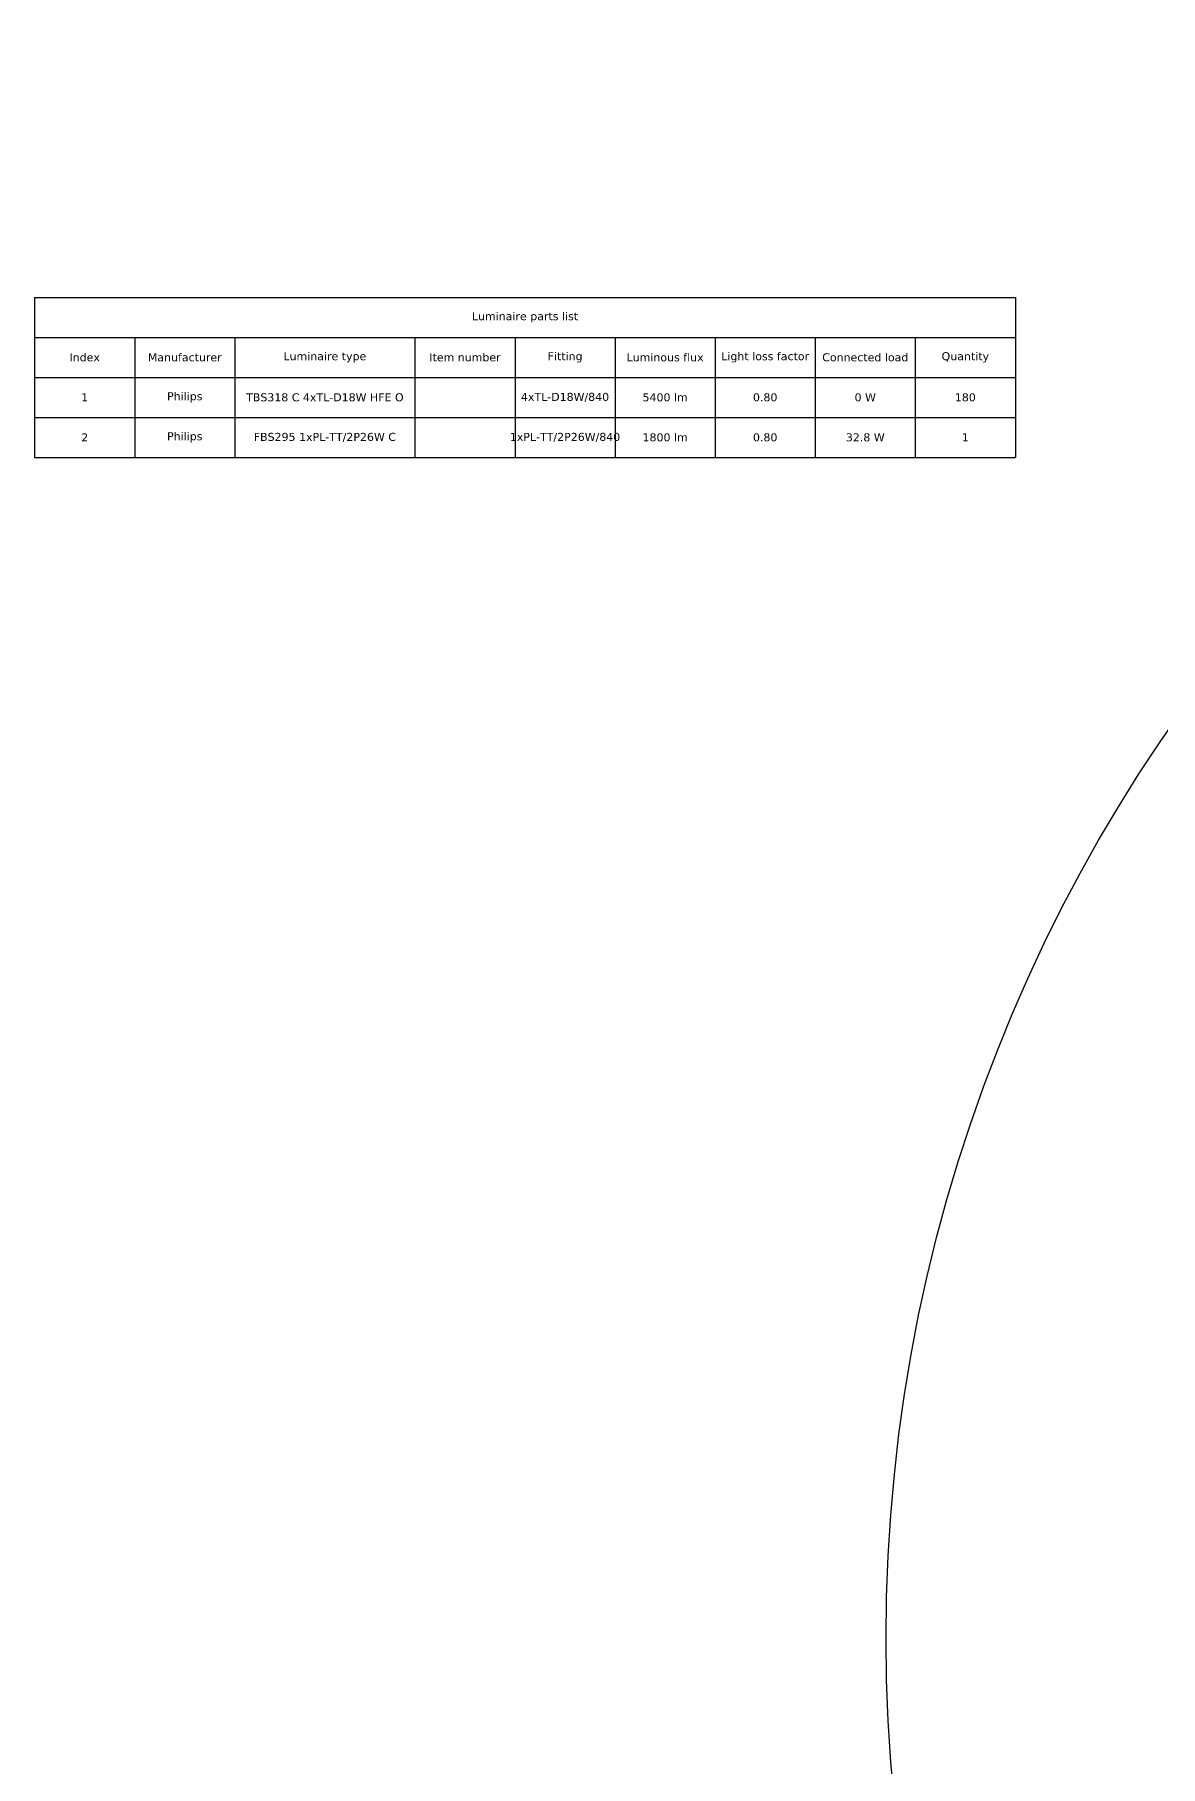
# Model space of a CAD drawing. Header units: metres. Extents: x -39 to 21688, y -24 to 9022.
# Drawn here: x -38.73 to -10.6, y 24.43 to 67.7 of the extents above; entities that cross this region are included whole.
import ezdxf

# ---------------------------------------------------------------- set-up
doc = ezdxf.new("R2010")
doc.units = ezdxf.units.M
doc.header["$MEASUREMENT"] = 0
doc.layers.add('AR-PUERTAS', color=2, linetype='Continuous')
doc.layers.add('DLX_TERR_LUMKEY', color=7, linetype='Continuous', true_color=0x969696)
doc.styles.add('TableTextStyle', font='')
doc.styles.get('TableTextStyle').set_extended_font_data('VERDANA.TTF')

# ---------------------------------------------------------------- blocks, each defined once
blk = doc.blocks.new('*T121')
at = {"layer": 'DLX_TERR_LUMKEY', "color": 0, "linetype": 'ByBlock', "lineweight": -2, "transparency": 16777216}
for p, q in [((0, 0), (24.5, 0)), ((0, 0), (0, -4)), ((24.5, 0), (24.5, -4)), ((0, -1), (24.5, -1)), ((2.5, -1), (2.5, -4)), ((5, -1), (5, -4)), ((9.5, -1), (9.5, -4)), ((12, -1), (12, -4)), ((14.5, -1), (14.5, -4)), ((17, -1), (17, -4)), ((19.5, -1), (19.5, -4)), ((22, -1), (22, -4)), ((0, -2), (24.5, -2)), ((0, -3), (24.5, -3)), ((0, -4), (24.5, -4))]:
    blk.add_line(p, q, dxfattribs=at)
at = {"layer": 'DLX_TERR_LUMKEY', "color": 0, "transparency": 16777216, "char_height": 0.2, "attachment_point": 5, "style": 'TableTextStyle'}
for s, insert, width in [('Luminaire parts list', (12.25, -0.5), 24.38), ('Index', (1.25, -1.5), 2.38), ('Manufacturer', (3.75, -1.5), 2.38), ('Luminaire type', (7.25, -1.5), 4.38), ('Item number', (10.75, -1.5), 2.38), ('Fitting', (13.25, -1.5), 2.38), ('Luminous flux', (15.75, -1.5), 2.38), ('Light loss factor', (18.25, -1.5), 2.38), ('Connected load', (20.75, -1.5), 2.38), ('Quantity', (23.25, -1.5), 2.38), ('1', (1.25, -2.5), 2.38), ('Philips', (3.75, -2.5), 2.38), ('TBS318 C 4xTL-D18W HFE O', (7.25, -2.5), 4.38), ('4xTL-D18W/840', (13.25, -2.5), 2.38), ('5400 lm', (15.75, -2.5), 2.38), ('0.80', (18.25, -2.5), 2.38), ('0 W', (20.75, -2.5), 2.38), ('180', (23.25, -2.5), 2.38), ('2', (1.25, -3.5), 2.38), ('Philips', (3.75, -3.5), 2.38), ('FBS295 1xPL-TT/2P26W C', (7.25, -3.5), 4.38), ('1xPL-TT/2P26W/840', (13.25, -3.5), 2.38), ('1800 lm', (15.75, -3.5), 2.38), ('0.80', (18.25, -3.5), 2.38), ('32.8 W', (20.75, -3.5), 2.38), ('1', (23.25, -3.5), 2.38)]:
    blk.add_mtext(s, dxfattribs=dict(at, insert=insert, width=width))

msp = doc.modelspace()

# ---------------------------------------------------------------- linework, layer by layer
at = {"layer": 'AR-PUERTAS'}
msp.add_circle((22.62406, 27.62249), 40.08066, dxfattribs=at)

# ---------------------------------------------------------------- block references
msp.add_blockref('*T121', (-38.72611, 61.13777))

doc.saveas('drawing.dxf')
